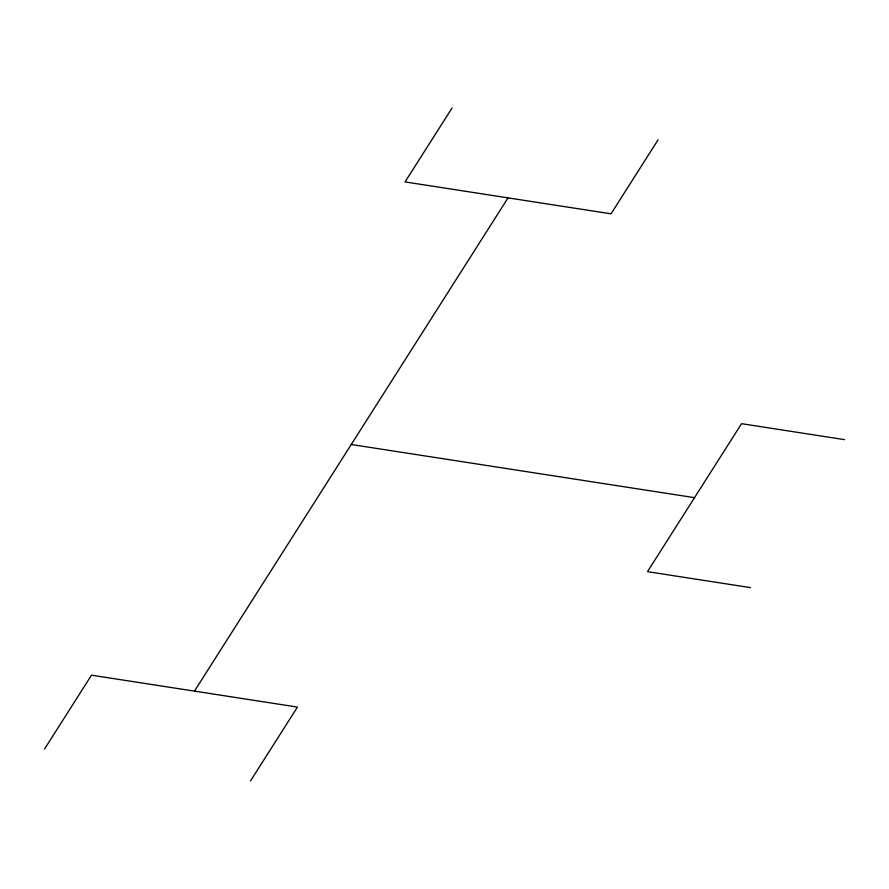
<?xml version="1.0" encoding="UTF-8"?>
<svg xmlns="http://www.w3.org/2000/svg" width="889" height="889" viewBox="0 0 889 889"><rect width="100%" height="100%" fill="white"/><g stroke="black" fill="none" stroke-linecap="round" stroke-linejoin="round"><path stroke-width="1.33" d="M44.45 749.16L91.489 675.173L297.448 707.077L250.42 781.064M452.101 107.936L405.062 181.923L611.032 213.827L658.06 139.84M194.469 691.12L508.041 197.88M844.55 439.644L741.57 423.686L647.492 571.66L750.483 587.618M351.255 444.5L694.531 497.673"/></g></svg>
